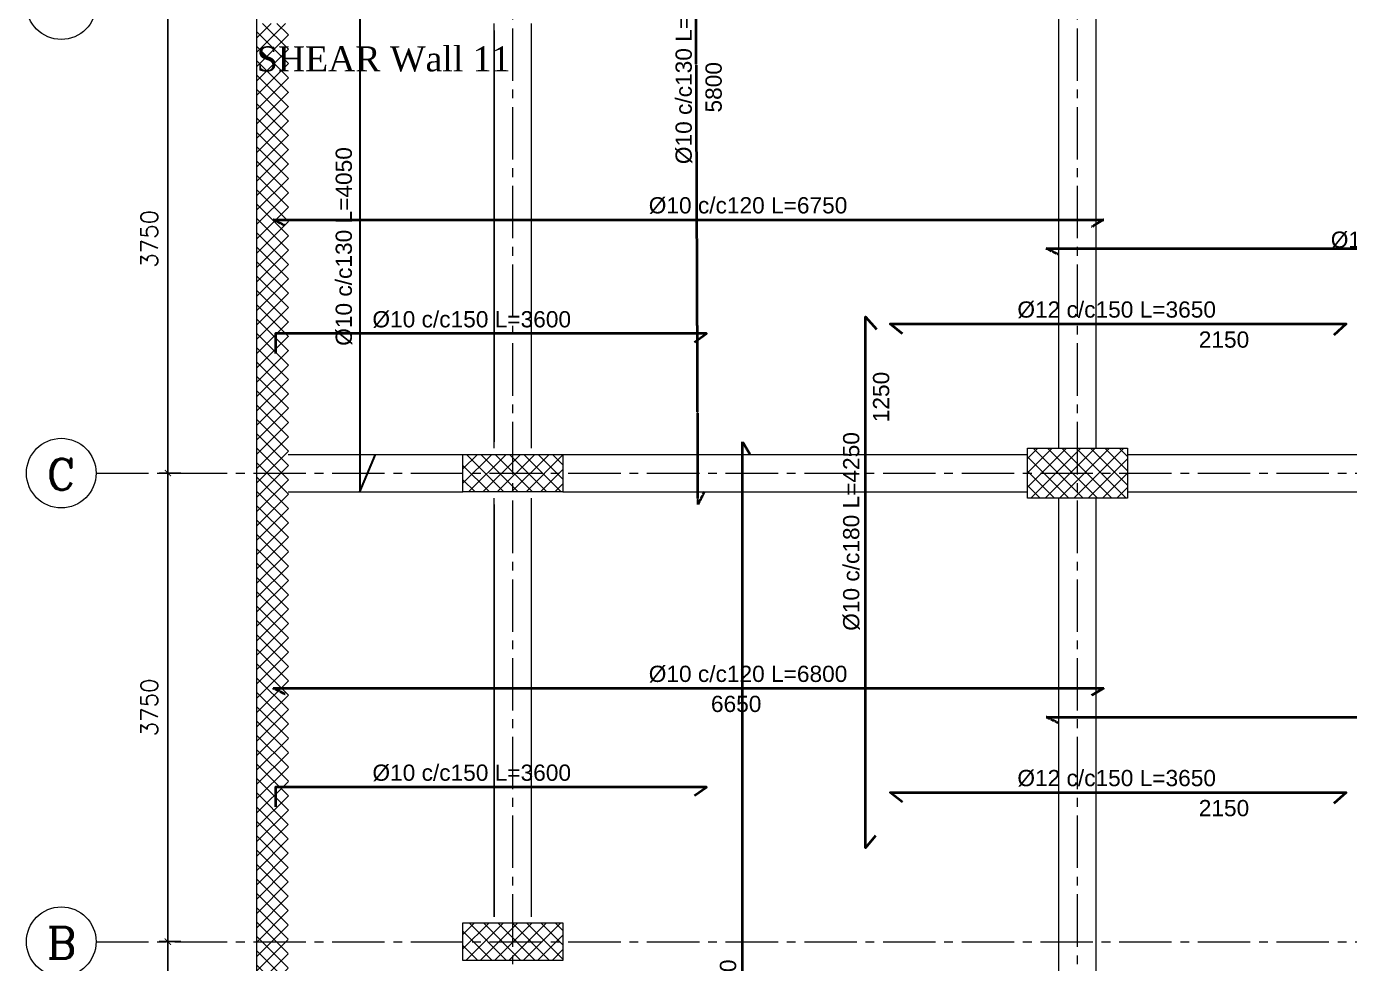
# Model space of a CAD drawing. Header units: inches. Extents: x -26151 to 62940, y -10194 to 246332.
# Drawn here: x -25551 to -24492, y 117434 to 118184 of the extents above; entities that cross this region are included whole.
import ezdxf

# ---------------------------------------------------------------- set-up
doc = ezdxf.new("R2010")
doc.units = ezdxf.units.IN
doc.header["$LTSCALE"] = 0.7
doc.header["$MEASUREMENT"] = 0
for name, pattern in [('ACAD_ISO10W100', [18, 12, -3, 0, -3]), ('CENTER2', [1.125, 0.75, -0.125, 0.125, -0.125]), ('DASHED2', [0.375, 0.25, -0.125])]:
    doc.linetypes.add(name, pattern=pattern)
doc.layers.get('0').update_dxf_attribs({"lineweight": 13})
doc.layers.get('Defpoints').update_dxf_attribs({"lineweight": 5})
for name, color, linetype, lineweight in [('axis', 254, 'ACAD_ISO10W100', 9), ('BEAM', 5, 'Continuous', 0), ('COLUMN', 4, 'Continuous', 20), ('dim', 1, 'Continuous', 25), ('hach', 9, 'Continuous', 9), ('hatch', 9, 'Continuous', 9), ('TEXT', 3, 'Continuous', 25), ('top renforcment', 7, 'Continuous', 40)]:
    doc.layers.add(name, color=color, linetype=linetype, lineweight=lineweight)
doc.styles.add('100', font='romans.shx', dxfattribs={"height": 13.5})
doc.styles.add('GENERATED_STYLE_4', font='verdanai.ttf')
doc.styles.add('QW', font='times.ttf', dxfattribs={"height": 15})
doc.styles.get("Standard").update_dxf_attribs({"font": 'arial.ttf', "height": 13})
doc.dimstyles.new('abr100', dxfattribs={"dimtxt": 15, "dimasz": 5, "dimexe": 7, "dimexo": 7, "dimgap": 8, "dimtad": 1, "dimdec": 0, "dimlfac": 10, "dimzin": 4, "dimdsep": 46, "dimtxsty": '100', "dimblk": 'ARCHTICK', "dimcen": 0.09, "dimdle": 7, "dimclrd": 1, "dimclre": 8, "dimclrt": 2, "dimadec": 0, "dimazin": 1, "dimtfac": 1, "dimtdec": 0, "dimtix": 1, "dimtofl": 0, "dimtmove": 0, "dimatfit": 3, "dimldrblk": 'ARCHTICK', "dimfxl": 0, "dimtolj": 1, "dimtzin": 0, "dimlwd": -1, "dimlwe": -1, "dimarcsym": 0})
doc.dimstyles.get("Standard").update_dxf_attribs({"dimtxt": 13, "dimasz": 5, "dimexe": 0.18, "dimexo": 0.0625, "dimgap": 6, "dimtad": 1, "dimdec": 0, "dimlfac": 10, "dimzin": 0, "dimdsep": 46, "dimtxsty": 'Standard', "dimblk": 'ARCHTICK', "dimcen": 0.09, "dimse1": 1, "dimse2": 1, "dimclrd": 1, "dimclre": 7, "dimclrt": 3, "dimadec": 0, "dimazin": 0, "dimtfac": 1, "dimtdec": 0, "dimtix": 1, "dimtofl": 0, "dimtmove": 0, "dimatfit": 3, "dimldrblk": 'ARCHTICK', "dimfxl": 0, "dimtolj": 1, "dimtzin": 0, "dimarcsym": 0})

# ---------------------------------------------------------------- blocks, each defined once
blk = doc.blocks.new('_ArchTick')
at = {"color": 0, "linetype": 'ByBlock', "lineweight": 0, "const_width": 0.15}
blk.add_lwpolyline([(-0.5, -0.5), (0.5, 0.5)], dxfattribs=at)
blk = doc.blocks.new('*D1466')
at = {"layer": 'Defpoints', "color": 0, "lineweight": 30, "transparency": 16777216}
for p in [(-25437.7, 117451.1), (-25420.4, 117451.1), (-25405.4, 116916.1)]:
    blk.add_point(p, dxfattribs=at)
at = {"layer": 'dim', "color": 1, "transparency": 16777216}
blk.add_line((-25437.7, 116909.1), (-25437.7, 117458.1), dxfattribs=at)
at = {"layer": 'dim', "color": 8, "transparency": 16777216}
for p, q in [((-25427.4, 117451.1), (-25444.7, 117451.1)), ((-25412.4, 116916.1), (-25444.7, 116916.1))]:
    blk.add_line(p, q, dxfattribs=at)
at = {"layer": 'dim', "color": 1, "transparency": 16777216, "xscale": 5, "yscale": 5, "zscale": 5}
for p, rotation in [((-25437.7, 117451.1), 90), ((-25437.7, 116916.1), 270)]:
    blk.add_blockref('_ArchTick', p, dxfattribs=dict(at, rotation=rotation))
at = {"layer": 'dim', "color": 2, "lineweight": 30, "transparency": 16777216, "insert": (-25452.5, 117183.6), "char_height": 13.5, "attachment_point": 5, "rotation": 90, "style": '100'}
blk.add_mtext('\\A1;5350', dxfattribs=at)
blk = doc.blocks.new('*D1467')
at = {"layer": 'Defpoints', "color": 0, "lineweight": 30, "transparency": 16777216}
for p in [(-25437.7, 117826.1), (-25420.4, 117826.1), (-25420.4, 117451.1)]:
    blk.add_point(p, dxfattribs=at)
at = {"layer": 'dim', "color": 1, "transparency": 16777216}
blk.add_line((-25437.7, 117444.1), (-25437.7, 117833.1), dxfattribs=at)
at = {"layer": 'dim', "color": 8, "transparency": 16777216}
for p, q in [((-25427.4, 117826.1), (-25444.7, 117826.1)), ((-25427.4, 117451.1), (-25444.7, 117451.1))]:
    blk.add_line(p, q, dxfattribs=at)
at = {"layer": 'dim', "color": 1, "transparency": 16777216, "xscale": 5, "yscale": 5, "zscale": 5}
for p, rotation in [((-25437.7, 117826.1), 90), ((-25437.7, 117451.1), 270)]:
    blk.add_blockref('_ArchTick', p, dxfattribs=dict(at, rotation=rotation))
at = {"layer": 'dim', "color": 2, "lineweight": 30, "transparency": 16777216, "insert": (-25452.5, 117638.6), "char_height": 13.5, "attachment_point": 5, "rotation": 90, "style": '100'}
blk.add_mtext('\\A1;3750', dxfattribs=at)
blk = doc.blocks.new('*D1468')
at = {"layer": 'Defpoints', "color": 0, "lineweight": 30, "transparency": 16777216}
for p in [(-25437.7, 118201.1), (-25400.5, 118201.1), (-25420.4, 117826.1)]:
    blk.add_point(p, dxfattribs=at)
at = {"layer": 'dim', "color": 1, "transparency": 16777216}
blk.add_line((-25437.7, 117819.1), (-25437.7, 118208.1), dxfattribs=at)
at = {"layer": 'dim', "color": 8, "transparency": 16777216}
for p, q in [((-25407.5, 118201.1), (-25444.7, 118201.1)), ((-25427.4, 117826.1), (-25444.7, 117826.1))]:
    blk.add_line(p, q, dxfattribs=at)
at = {"layer": 'dim', "color": 1, "transparency": 16777216, "xscale": 5, "yscale": 5, "zscale": 5}
for p, rotation in [((-25437.7, 118201.1), 90), ((-25437.7, 117826.1), 270)]:
    blk.add_blockref('_ArchTick', p, dxfattribs=dict(at, rotation=rotation))
at = {"layer": 'dim', "color": 2, "lineweight": 30, "transparency": 16777216, "insert": (-25452.5, 118013.6), "char_height": 13.5, "attachment_point": 5, "rotation": 90, "style": '100'}
blk.add_mtext('\\A1;3750', dxfattribs=at)
blk = doc.blocks.new('*D1490')
at = {"layer": 'Defpoints', "color": 0, "transparency": 16777216}
for p in [(-24709.4, 117920.3, -26473), (-24494.4, 117920.3, -40395.4), (-24494.4, 117920.3)]:
    blk.add_point(p, dxfattribs=at)
at = {"layer": 'TEXT', "color": 3, "transparency": 16777216, "insert": (-24592.2, 117932.9), "char_height": 13, "attachment_point": 5}
blk.add_mtext('\\A1;2150', dxfattribs=at)
blk = doc.blocks.new('*D1492')
at = {"layer": 'Defpoints', "color": 0, "transparency": 16777216}
for p in [(-24709.4, 117545.3, -26473), (-24494.4, 117545.3, -40395.4), (-24494.4, 117545.3)]:
    blk.add_point(p, dxfattribs=at)
at = {"layer": 'TEXT', "color": 3, "transparency": 16777216, "insert": (-24592.2, 117557.9), "char_height": 13, "attachment_point": 5}
blk.add_mtext('\\A1;2150', dxfattribs=at)
blk = doc.blocks.new('*D1493')
at = {"layer": 'Defpoints', "color": 0, "transparency": 16777216}
for p in [(-24859.4, 117570.5), (-24494.4, 117570.5), (-24494.4, 117568.8)]:
    blk.add_point(p, dxfattribs=at)
at = {"layer": 'TEXT', "color": 3, "transparency": 16777216, "insert": (-24678.1, 117581.8), "char_height": 13, "attachment_point": 5}
blk.add_mtext('\\A1;%%C12 c/c150 L=3650', dxfattribs=at)
blk = doc.blocks.new('*D1519')
at = {"layer": 'Defpoints', "color": 0, "transparency": 16777216}
for p in [(-25353.5, 118028.9), (-24688.4, 118028.9, -19467.6), (-24688.4, 118027.2)]:
    blk.add_point(p, dxfattribs=at)
at = {"layer": 'TEXT', "color": 3, "transparency": 16777216, "insert": (-24973.2, 118040.2), "char_height": 13, "attachment_point": 5}
blk.add_mtext('\\A1;%%C10 c/c120 L=6750', dxfattribs=at)
blk = doc.blocks.new('*D1521')
at = {"layer": 'Defpoints', "color": 0, "transparency": 16777216}
for p in [(-25353.4, 117628.7, -19467.6), (-24688.4, 117628.7, -59863), (-24688.4, 117628.7)]:
    blk.add_point(p, dxfattribs=at)
at = {"layer": 'TEXT', "color": 3, "transparency": 16777216, "insert": (-24982.7, 117641.3), "char_height": 13, "attachment_point": 5}
blk.add_mtext('\\A1;6650', dxfattribs=at)
blk = doc.blocks.new('*D1522')
at = {"layer": 'Defpoints', "color": 0, "transparency": 16777216}
for p in [(-25353.5, 117653.9), (-24688.4, 117653.9, -19467.6), (-24688.4, 117652.2)]:
    blk.add_point(p, dxfattribs=at)
at = {"layer": 'TEXT', "color": 3, "transparency": 16777216, "insert": (-24973.2, 117665.2), "char_height": 13, "attachment_point": 5}
blk.add_mtext('\\A1;%%C10 c/c120 L=6800', dxfattribs=at)
blk = doc.blocks.new('*D1534')
at = {"layer": 'Defpoints', "color": 0, "transparency": 16777216}
for p in [(-24853.9, 117951.1, -26473), (-24853.9, 117951.1), (-24853.9, 117826.1, -26473)]:
    blk.add_point(p, dxfattribs=at)
at = {"layer": 'TEXT', "color": 3, "transparency": 16777216, "insert": (-24866.6, 117887), "char_height": 13, "attachment_point": 5, "rotation": 90}
blk.add_mtext('\\A1;1250', dxfattribs=at)
blk = doc.blocks.new('*D1535')
at = {"layer": 'Defpoints', "color": 0, "transparency": 16777216}
for p in [(-24879.1, 117951.1, 13922.4), (-24877.4, 117951.1), (-24879.1, 117526.1)]:
    blk.add_point(p, dxfattribs=at)
at = {"layer": 'TEXT', "color": 3, "transparency": 16777216, "insert": (-24890.4, 117779.4), "char_height": 13, "attachment_point": 5, "rotation": 90}
blk.add_mtext('\\A1;%%C10 c/c180 L=4250', dxfattribs=at)
blk = doc.blocks.new('*D1552')
at = {"layer": 'Defpoints', "color": 0, "transparency": 16777216}
for p in [(-24952.5, 117851.1, -59863), (-24952.5, 117851.1), (-24952.5, 116891.1, -59863)]:
    blk.add_point(p, dxfattribs=at)
at = {"layer": 'TEXT', "color": 3, "transparency": 16777216, "insert": (-24965.1, 117360.6), "char_height": 13, "attachment_point": 5, "rotation": 90}
blk.add_mtext('\\A1;9600', dxfattribs=at)
blk = doc.blocks.new('*D1553')
at = {"layer": 'Defpoints', "color": 0, "transparency": 16777216}
for p in [(-24977.7, 117851.1, -19467.6), (-24976, 117851.1), (-24977.7, 116891, -40395.4)]:
    blk.add_point(p, dxfattribs=at)
at = {"layer": 'TEXT', "color": 3, "transparency": 16777216, "insert": (-24989, 117357.3), "char_height": 13, "attachment_point": 5, "rotation": 90}
blk.add_mtext('\\A1;%%C10 c/c130 L=9600', dxfattribs=at)
blk = doc.blocks.new('*D1555')
at = {"layer": 'Defpoints', "color": 0, "transparency": 16777216}
for p in [(-24460.2, 117851.1, -19467.6), (-24458.5, 117851.1), (-24460.2, 116891, -40395.4)]:
    blk.add_point(p, dxfattribs=at)
at = {"layer": 'TEXT', "color": 3, "transparency": 16777216, "insert": (-24471.5, 117357.3), "char_height": 13, "attachment_point": 5, "rotation": 90}
blk.add_mtext('\\A1;%%C10 c/c130 L=9600', dxfattribs=at)
blk = doc.blocks.new('*D1558')
at = {"layer": 'Defpoints', "color": 0, "transparency": 16777216}
for p in [(-24988.1, 118381.1, -59863), (-24988.1, 118381.1), (-24988.1, 117801.1, -59863)]:
    blk.add_point(p, dxfattribs=at)
at = {"layer": 'TEXT', "color": 3, "transparency": 16777216, "insert": (-25000.7, 118134.9), "char_height": 13, "attachment_point": 5, "rotation": 90}
blk.add_mtext('\\A1;5800', dxfattribs=at)
blk = doc.blocks.new('*D1559')
at = {"layer": 'Defpoints', "color": 0, "transparency": 16777216}
for p in [(-25013.2, 118381.1, -19467.6), (-25011.5, 118381.1), (-25013.2, 117801, -40395.4)]:
    blk.add_point(p, dxfattribs=at)
at = {"layer": 'TEXT', "color": 3, "transparency": 16777216, "insert": (-25024.5, 118152.9), "char_height": 13, "attachment_point": 5, "rotation": 90}
blk.add_mtext('\\A1;%%C10 c/c130 L=8200', dxfattribs=at)
blk = doc.blocks.new('*D1581')
at = {"layer": 'Defpoints', "color": 0, "transparency": 16777216}
for p in [(-25366.5, 117937.7), (-25366.5, 117936), (-25006.4, 117937.7, 13009.9)]:
    blk.add_point(p, dxfattribs=at)
at = {"layer": 'TEXT', "color": 3, "transparency": 16777216, "insert": (-25194.4, 117949), "char_height": 13, "attachment_point": 5}
blk.add_mtext('\\A1;%%C10 c/c150 L=3600', dxfattribs=at)
blk = doc.blocks.new('*D1584')
at = {"layer": 'Defpoints', "color": 0, "transparency": 16777216}
for p in [(-24859.4, 117945.5), (-24494.4, 117945.5), (-24494.4, 117943.8)]:
    blk.add_point(p, dxfattribs=at)
at = {"layer": 'TEXT', "color": 3, "transparency": 16777216, "insert": (-24678.1, 117956.8), "char_height": 13, "attachment_point": 5}
blk.add_mtext('\\A1;%%C12 c/c150 L=3650', dxfattribs=at)
blk = doc.blocks.new('*D1585')
at = {"layer": 'Defpoints', "color": 0, "transparency": 16777216}
for p in [(-25366.5, 117574.8), (-25366.5, 117573.1), (-25006.4, 117574.8, 13009.9)]:
    blk.add_point(p, dxfattribs=at)
at = {"layer": 'TEXT', "color": 3, "transparency": 16777216, "insert": (-25194.4, 117586.1), "char_height": 13, "attachment_point": 5}
blk.add_mtext('\\A1;%%C10 c/c150 L=3600', dxfattribs=at)
blk = doc.blocks.new('*D1604')
at = {"layer": 'Defpoints', "color": 0, "transparency": 16777216}
for p in [(-25285.3, 118235.7, -19467.6), (-25283.6, 118235.7), (-25285.3, 117655.7, -40395.4)]:
    blk.add_point(p, dxfattribs=at)
at = {"layer": 'TEXT', "color": 3, "transparency": 16777216, "insert": (-25296.6, 118007.5), "char_height": 13, "attachment_point": 5, "rotation": 90}
blk.add_mtext('\\A1;%%C10 c/c130 L=4050', dxfattribs=at)
blk = doc.blocks.new('*D1607')
at = {"layer": 'Defpoints', "color": 0, "transparency": 16777216}
for p in [(-24817.5, 118001.4), (-24142.5, 118001.4, -19467.6), (-24142.5, 117999.7)]:
    blk.add_point(p, dxfattribs=at)
at = {"layer": 'TEXT', "color": 3, "transparency": 16777216, "insert": (-24427.2, 118012.7), "char_height": 13, "attachment_point": 5}
blk.add_mtext('\\A1;%%C10 c/c120 L=6800', dxfattribs=at)
blk = doc.blocks.new('*D1608')
at = {"layer": 'Defpoints', "color": 0, "transparency": 16777216}
for p in [(-24790.8, 117630.8), (-24115.7, 117630.8, -19467.6), (-24115.7, 117629.1)]:
    blk.add_point(p, dxfattribs=at)
at = {"layer": 'TEXT', "color": 3, "transparency": 16777216, "insert": (-24400.5, 117642.1), "char_height": 13, "attachment_point": 5}
blk.add_mtext('\\A1;%%C10 c/c120 L=6800', dxfattribs=at)

msp = doc.modelspace()

# ---------------------------------------------------------------- hatches: boundary and pattern name
at = {"layer": 'hatch', "ltscale": 0.5}
h = msp.add_hatch(dxfattribs=at)
h.set_pattern_fill('NET', color=1, scale=65, angle=45, style=0)
h.set_pattern_definition([(45, (-489372.932, -142772.044), (-5.7452426, 5.7452426), []), (135, (-489372.932, -142772.044), (-5.7452426, -5.7452426), [])])
h.paths.add_polyline_path([(-25366.44, 118186.08), (-25341.1, 118186.08), (-25341.44, 116377.91), (-25366.44, 116376.08)])
h = msp.add_hatch(dxfattribs=at)
h.set_pattern_fill('NET', color=1, scale=65, angle=45, style=0)
h.set_pattern_definition([(45, (-487269.631, -142587.6286), (-5.7452426, 5.7452426), []), (135, (-487269.631, -142587.6286), (-5.7452426, -5.7452426), [])])
h.paths.add_polyline_path([(-24749.44, 117846.08), (-24669.44, 117846.08), (-24669.44, 117806.08), (-24749.44, 117806.08)])
h = msp.add_hatch(dxfattribs=at)
h.set_pattern_fill('NET', color=1, scale=65, angle=225, style=0)
h.set_pattern_definition([(225, (436958.753, 378239.795), (5.7452426, -5.7452426), []), (315, (436958.753, 378239.795), (5.7452426, 5.7452426), [])])
h.paths.add_polyline_path([(-25121.44, 117811.08), (-25201.44, 117811.08), (-25201.44, 117841.08), (-25121.44, 117841.08)])
h = msp.add_hatch(dxfattribs=at)
h.set_pattern_fill('NET', color=1, scale=65, angle=225, style=0)
h.set_pattern_definition([(225, (436958.753, 377464.795), (5.7452426, -5.7452426), []), (315, (436958.753, 377464.795), (5.7452426, 5.7452426), [])])
h.paths.add_polyline_path([(-25121.44, 117436.08), (-25201.44, 117436.08), (-25201.44, 117466.08), (-25121.44, 117466.08)])

# ---------------------------------------------------------------- linework, layer by layer
at = {"color": 1, "lineweight": 20}
for centre in [(-25523, 118201.08), (-25523, 117826.08), (-25523, 117451.08)]:
    msp.add_ellipse(centre, major_axis=(-0.02, 27.86), ratio=1, start_param=4.7118466, end_param=10.9950319, dxfattribs=at)
at = {"layer": 'axis', "color": 1, "linetype": 'CENTER2', "ltscale": 80}
for p, q in [((-25366.44, 117926.24), (-25366.44, 119991.98)), ((-25161.44, 116376.08), (-25161.44, 119991.98)), ((-24709.44, 116376.08), (-24709.44, 119991.98)), ((-25495.14, 117826.08), (-22887.88, 117826.08)), ((-25495.14, 117451.08), (-22887.88, 117451.08))]:
    msp.add_line(p, q, dxfattribs=at)
at = {"layer": 'BEAM', "color": 1, "linetype": 'Continuous'}
for p, q in [((-24724.44, 117846.08), (-24724.44, 118373.58)), ((-24694.44, 117846.08), (-24694.44, 118373.58)), ((-25176.44, 117846.08), (-25176.44, 118186.08)), ((-25146.44, 117846.08), (-25146.44, 118186.08)), ((-25176.44, 118180.3), (-25176.44, 117851.08)), ((-25341.31, 117841.08), (-25201.44, 117841.08)), ((-25121.44, 117841.08), (-24749.44, 117841.08)), ((-24669.44, 117841.08), (-24109.44, 117841.08)), ((-25341.3, 117811.08), (-25201.44, 117811.08)), ((-25176.44, 117471.08), (-25176.44, 117806.08)), ((-25146.44, 117471.08), (-25146.44, 117806.08)), ((-25121.44, 117811.08), (-24749.44, 117811.08)), ((-24724.44, 116936.08), (-24724.44, 117806.08)), ((-24694.44, 116936.08), (-24694.44, 117806.08)), ((-24669.44, 117811.08), (-24109.44, 117811.08)), ((-25176.44, 117801.08), (-25176.44, 117471.08))]:
    msp.add_line(p, q, dxfattribs=at)
at = {"layer": 'COLUMN', "color": 1}
msp.add_line((-25366.44, 116476.08), (-25366.44, 118181.08), dxfattribs=at)
for points in [[(-24749.44, 117846.08), (-24669.44, 117846.08), (-24669.44, 117806.08), (-24749.44, 117806.08)], [(-25121.44, 117811.08), (-25201.44, 117811.08), (-25201.44, 117841.08), (-25121.44, 117841.08)], [(-25121.44, 117811.08), (-25201.44, 117811.08), (-25201.44, 117841.08), (-25121.44, 117841.08)], [(-25121.44, 117436.08), (-25201.44, 117436.08), (-25201.44, 117466.08), (-25121.44, 117466.08)], [(-25121.44, 117436.08), (-25201.44, 117436.08), (-25201.44, 117466.08), (-25121.44, 117466.08)]]:
    msp.add_lwpolyline(points, close=True, dxfattribs=at)
at = {"layer": 'hach', "color": 1, "linetype": 'ByBlock', "lineweight": 30}
for p, q in [((-25283.94, 118211.08), (-25283.94, 117811.08)), ((-25283.94, 117811.08), (-25271.37, 117841.08))]:
    msp.add_line(p, q, dxfattribs=at)
at = {"layer": 'hach', "color": 1, "linetype": 'ByBlock'}
msp.add_lwpolyline([(-22768.08, 117014.98), (-23582.23, 116475.94), (-25366.44, 116376.18), (-25366.44, 119870.13), (-23267.88, 119870.04), (-22768.08, 117014.98)], dxfattribs=at)
at = {"layer": 'top renforcment', "color": 1, "linetype": 'DASHED2', "ltscale": 2}
for points, elevation in [([(-25008.45, 117810.79), (-25013.25, 117801.05), (-25016.36, 118611.08), (-25008.71, 118592.48)], 34486.2), ([(-25343.72, 118024.1), (-25353.47, 118028.91), (-24688.44, 118028.91), (-24698.18, 118023.09)], -5909.18), ([(-24724.73, 118001.04), (-24734.47, 118005.85), (-24059.44, 118005.85), (-24069.18, 118000.03)], -5909.18), ([(-24972.89, 116900.79), (-24977.69, 116891.05), (-24977.69, 117851.08), (-24971.87, 117841.34)], 34486.2), ([(-25343.72, 117649.1), (-25353.46, 117653.91), (-24688.43, 117653.91), (-24698.18, 117648.09)], -5909.18), ([(-24724.73, 117626.04), (-24734.47, 117630.85), (-24059.44, 117630.85), (-24069.18, 117625.03)], -5909.18)]:
    msp.add_lwpolyline(points, dxfattribs=dict(at, elevation=elevation))
at = {"layer": 'top renforcment', "color": 1}
for points, elevation in [([(-24871.25, 117535.83), (-24879.12, 117526.08), (-24879.12, 117951.08), (-24870.24, 117941.34)], 1096.17), ([(-24849.69, 117937.62), (-24859.43, 117945.49), (-24494.43, 117945.49), (-24504.17, 117936.61)], -13009.85), ([(-25016.18, 117930.91), (-25006.44, 117937.71), (-25351.47, 117937.71), (-25351.47, 117921.92)], -13009.85), ([(-25016.18, 117568.04), (-25006.44, 117574.84), (-25351.47, 117574.84), (-25351.47, 117559.05)], -13009.85), ([(-24849.69, 117562.62), (-24859.43, 117570.49), (-24494.43, 117570.49), (-24504.17, 117561.61)], -13009.85)]:
    msp.add_lwpolyline(points, dxfattribs=dict(at, elevation=elevation))

# ---------------------------------------------------------------- texts
at = {"layer": 'TEXT', "color": 1, "style": 'QW'}
msp.add_text('SHEAR Wall 11', height=20, dxfattribs=at).set_placement((-25366.44, 118147.66))
at = {"layer": 'TEXT', "color": 1, "char_height": 25, "attachment_point": 1, "style": 'GENERATED_STYLE_4'}
for s, insert in [('{\\Fromanc|c0;C}', (-25534.45, 117837.59)), ('{\\Fromanc|c0;B}', (-25534.45, 117462.59))]:
    msp.add_mtext(s, dxfattribs=dict(at, insert=insert))

# ---------------------------------------------------------------- dimensions: what is measured, and where the dimension line sits
at = {"layer": 'dim', "color": 1, "lineweight": 30}
for base, p1, p2, picture, middle in [((-25437.72, 118201.08), (-25420.43, 117826.08), (-25400.51, 118201.08), '*D1468', (-25452.47, 118013.58)), ((-25437.72, 117826.08), (-25420.43, 117451.08), (-25420.43, 117826.08), '*D1467', (-25452.47, 117638.58)), ((-25437.72, 117451.08), (-25405.36, 116916.08), (-25420.43, 117451.08), '*D1466', (-25452.47, 117183.58))]:
    dim = msp.add_linear_dim(base=base, p1=p1, p2=p2, angle=90, dimstyle='abr100', dxfattribs=at)
    dim.commit()
    dim.dimension.update_dxf_attribs({"geometry": picture, "text_midpoint": middle})
at = {"layer": 'TEXT', "color": 1}
for base, p1, p2, angle, text, picture, middle in [((-25011.53, 118381.08, 47496.06), (-25013.23, 117801.05, 7100.68), (-25013.23, 118381.08, 28028.42), 90, '%%C10 c/c130 L=8200', '*D1559', (-25011.53, 118152.86, 47496.06)), ((-25283.56, 118235.75), (-25285.25, 117655.72, -40395.38), (-25285.25, 118235.75, -19467.64), 90, '%%C10 c/c130 L=4050', '*D1604', (-25283.56, 118007.53)), ((-25366.47, 117935.98), (-25006.44, 117937.68, 13009.85), (-25366.47, 117937.68), 180, '%%C10 c/c150 L=<>', '*D1581', (-25194.44, 117935.98)), ((-24877.39, 117951.08, 14106.02), (-24879.09, 117526.08, 14106.02), (-24879.09, 117951.08, 28028.42), 90, '%%C10 c/c180 L=<>', '*D1535', (-24877.39, 117779.35, 14106.02)), ((-24975.97, 117851.08, 47496.06), (-24977.66, 116891.05, 7100.68), (-24977.66, 117851.08, 28028.42), 90, '%%C10 c/c130 L=<>', '*D1553', (-24975.97, 117357.26, 47496.06)), ((-24458.47, 117851.08, 47496.06), (-24460.17, 116891.05, 7100.68), (-24460.17, 117851.08, 28028.42), 90, '%%C10 c/c130 L=<>', '*D1555', (-24458.47, 117357.26, 47496.06)), ((-25366.47, 117573.11), (-25006.44, 117574.81, 13009.85), (-25366.47, 117574.81), 180, '%%C10 c/c150 L=<>', '*D1585', (-25194.44, 117573.11))]:
    dim = msp.add_linear_dim(base=base, p1=p1, p2=p2, angle=angle, text=text, dimstyle='Standard', override={"dimsd1": 1, "dimsd2": 1, "dimfxl": 0.1, "dimfxlon": 1}, dxfattribs=at)
    dim.commit()
    dim.dimension.update_dxf_attribs({"geometry": picture, "text_midpoint": middle, "dimtype": 160})
for base, p1, p2, angle, picture, middle in [((-24988.06, 118381.08, 59863.02), (-24988.06, 117801.08), (-24988.06, 118381.08), 90, '*D1558', (-24988.06, 118134.9, 59863.02)), ((-24853.92, 117951.08, 26472.98), (-24853.92, 117826.08), (-24853.92, 117951.08), 90, '*D1534', (-24853.92, 117886.99, 26472.98)), ((-24494.43, 117920.3, 12366.96), (-24709.43, 117920.3, -14106.02), (-24494.43, 117920.3, -28028.42), 360, '*D1490', (-24592.23, 117920.3, 12366.96)), ((-24952.5, 117851.08, 59863.02), (-24952.5, 116891.08), (-24952.5, 117851.08), 90, '*D1552', (-24952.5, 117360.58, 59863.02)), ((-24688.43, 117628.71, 19467.64), (-25353.43, 117628.71), (-24688.43, 117628.71, -40395.38), 360, '*D1521', (-24982.66, 117628.71, 19467.64)), ((-24494.43, 117545.3, 12366.96), (-24709.43, 117545.3, -14106.02), (-24494.43, 117545.3, -28028.42), 360, '*D1492', (-24592.23, 117545.3, 12366.96))]:
    dim = msp.add_linear_dim(base=base, p1=p1, p2=p2, angle=angle, dimstyle='Standard', override={"dimsd1": 1, "dimsd2": 1, "dimfxl": 0.1, "dimfxlon": 1}, dxfattribs=at)
    dim.commit()
    dim.dimension.update_dxf_attribs({"geometry": picture, "text_midpoint": middle, "dimtype": 161})
for base, p1, p2, text, picture, middle in [((-24688.44, 118027.18, 7100.68), (-25353.47, 118028.88, 7100.68), (-24688.44, 118028.88, -12366.96), '%%C10 c/c120 L=6750', '*D1519', (-24973.17, 118027.18, 7100.68)), ((-24142.47, 117999.71, -11818.36), (-24817.5, 118001.41, -11818.36), (-24142.47, 118001.41, -31285.99), '%%C10 c/c120 L=6800', '*D1607', (-24427.2, 117999.71, -11818.36)), ((-24494.43, 117943.77), (-24859.43, 117945.46), (-24494.43, 117945.46), '%%C12 c/c150 L=<>', '*D1584', (-24678.05, 117943.77)), ((-24688.43, 117652.18, 7100.68), (-25353.46, 117653.88, 7100.68), (-24688.43, 117653.88, -12366.96), '%%C10 c/c120 L=6800', '*D1522', (-24973.17, 117652.18, 7100.68)), ((-24115.74, 117629.12, 7100.68), (-24790.77, 117630.82, 7100.68), (-24115.74, 117630.82, -12366.96), '%%C10 c/c120 L=6800', '*D1608', (-24400.47, 117629.12, 7100.68)), ((-24494.43, 117568.77), (-24859.43, 117570.46), (-24494.43, 117570.46), '%%C12 c/c150 L=<>', '*D1493', (-24678.05, 117568.77))]:
    dim = msp.add_linear_dim(base=base, p1=p1, p2=p2, text=text, dimstyle='Standard', override={"dimsd1": 1, "dimsd2": 1, "dimfxl": 0.1, "dimfxlon": 1}, dxfattribs=at)
    dim.commit()
    dim.dimension.update_dxf_attribs({"geometry": picture, "text_midpoint": middle, "dimtype": 160})

doc.saveas('drawing.dxf')
